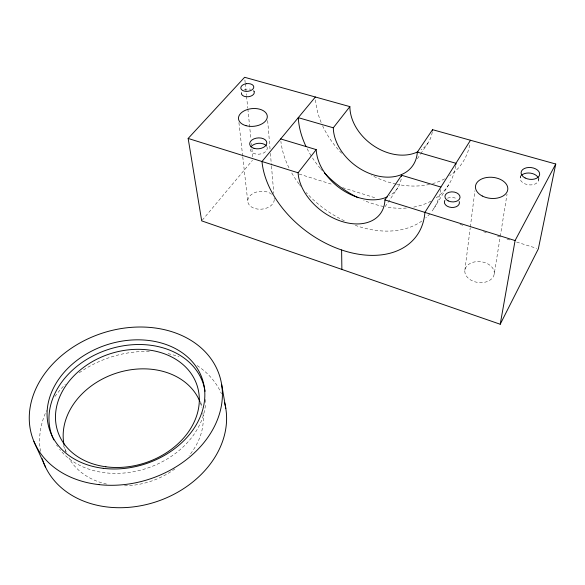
<?xml version="1.0" encoding="UTF-8"?>
<svg xmlns="http://www.w3.org/2000/svg" width="585" height="585" viewBox="0 0 585 585"><rect width="100%" height="100%" fill="white"/><g stroke="black" fill="none" stroke-linecap="round" stroke-linejoin="round"><path stroke-width="0.44" stroke-dasharray="2.92 2.19" d="M464.848 270.38L470.223 227.843M470.34 226.936L474.91 190.739M494.223 274.029A14.8 10.479 6.8 0 0 473.506 262.153A14.8 10.479 6.8 0 0 470.918 280.12A14.8 10.479 6.8 0 0 494.223 274.029L500.124 237.247M500.27 236.347L507.041 194.176M520.204 177.803L520.606 175.441M538.529 180.465L538.982 178.089M433.807 208.538L448.615 184.875M385.127 206.659L397.793 187.843M417.368 158.776L420.381 154.294M420.732 153.782L428.432 142.352M202.278 220.179L252.449 160.327M299.132 174.052L333.062 184.655M342.627 187.653L376.55 198.264M460.059 224.377L463.539 225.466M483.546 231.718L487.027 232.808M497.462 236.069L500.943 237.159M507.034 239.068L510.515 240.15M516.599 242.058L536.606 248.311M63.509 445.711L66.193 452.198M200.75 401.953L201.832 407.211M238.921 122.631L242.658 155.888M242.76 156.787L247.806 201.73M244.896 79.999L245.173 82.712M245.269 83.618L246.468 95.384M246.563 96.291L247.762 108.049M247.857 108.956L250.906 138.82M251.367 143.347L251.55 145.153M251.923 148.773L252.757 156.919M267.659 120.59L270.102 149.738M270.409 153.38L271.403 165.219M271.484 166.125L273.78 193.452M205.759 399.489A79.977 62.463 -18.5 0 1 205.503 404.52M205.415 405.368A79.977 62.463 -18.5 0 1 144.232 469.126A79.977 62.463 -18.5 0 1 59.597 449.258M57.564 446.487A79.977 62.463 -18.5 0 1 56.628 445.068M40.511 451.357A95.421 75.794 -19.2 0 1 46.595 410.538M54.917 396.469A95.421 75.794 -19.2 0 1 65.352 384.345M79.26 372.755A95.421 75.794 -19.2 0 1 149.892 351.475M168.07 353.662A95.421 75.794 -19.2 0 1 178.973 356.696M197.152 365.581A95.421 75.794 -19.2 0 1 221.459 393.734M200.414 402.926A71.494 56.745 -19.1 0 1 201.554 406.407M202.893 412.915A71.494 56.745 -19.1 0 1 189.043 455.678M174.93 468.899A71.494 56.745 -19.1 0 1 123.208 485.842M106.55 484.066A71.494 56.745 -19.1 0 1 68.876 457.916M66.025 451.715A71.494 56.745 -19.1 0 1 64.657 447.401M469.733 144.985A84.752 63.633 37 0 1 449.733 175.697M444.651 178.827A84.752 63.633 37 0 1 432.608 183.631M429.573 184.392A84.752 63.633 37 0 1 396.718 184.238M395.869 184.056A84.752 63.633 37 0 1 371.643 175.376M341.64 153.248A84.752 63.633 37 0 1 322.518 125.607M321.143 122.47A84.752 63.633 37 0 1 315.505 99.377M447.518 198.191A7.532 5.024 3.9 0 1 457.009 198.937M274.27 199.617A13.294 8.943 -5.4 0 1 257.466 209.057A13.294 8.943 -5.4 0 1 249.59 196.26A13.294 8.943 -5.4 0 1 270.482 193.467M270.84 193.701A13.294 8.943 -5.4 0 1 271.177 193.949M271.813 194.469A13.294 8.943 -5.4 0 1 272.105 194.746M274.124 198.22A13.294 8.943 -5.4 0 1 274.241 198.915M244.311 89.834A6.486 3.876 -5.4 0 1 246.892 89.096L247.148 89.059A6.486 3.876 -5.4 0 1 250.592 89.205M429.902 213.774A88.708 62.398 36.7 0 1 425.829 217.891M421.836 221.057A88.708 62.398 36.7 0 1 355.307 225.349M344.346 220.808A88.708 62.398 36.7 0 1 306.16 192.56M300.69 186.14A88.708 62.398 36.7 0 1 299.41 184.494M298.986 183.939A88.708 62.398 36.7 0 1 291.476 172.502M288.968 167.778A88.708 62.398 36.7 0 1 280.888 141.307M440.637 189.452A88.708 62.398 36.7 0 1 431.284 212.099M455.635 165.672A86.697 63.07 36.8 0 1 435.401 198.447M430.955 201.145A86.697 63.07 36.8 0 1 413.558 207.127M406.363 208.048A86.697 63.07 36.8 0 1 386.188 206.995M383.606 206.512A86.697 63.07 36.8 0 1 363.709 200.311M322.576 170.944A86.697 63.07 36.8 0 1 320.748 168.868M320.302 168.341A86.697 63.07 36.8 0 1 312.522 157.965M311.074 155.698A86.697 63.07 36.8 0 1 307.14 148.751M432.242 132.195A45.111 33.806 37 0 1 421.039 149.899M401.193 179.01A47.209 33.14 36.7 0 1 389.434 195.778M538.441 178.388A9.272 5.916 6.6 0 1 528.628 184.831A9.272 5.916 6.6 0 1 520.782 176.239M267.067 147.106A8.541 5.441 -5.2 0 1 259.096 154.184A8.541 5.441 -5.2 0 1 250.314 148.444"/><path stroke-width="0.88" d="M417.909 151.72A45.111 33.806 37 0 1 373.866 145.95A45.111 33.806 37 0 1 349.867 106.624L244.618 77.286L188.151 138.448L201.693 220.874L500.219 324.244L515.085 240.559L555.75 164.019L432.542 129.673L417.324 152.115A46.149 33.506 36.8 0 1 374.568 175.186A46.149 33.506 36.8 0 1 333.296 127.801L298.277 117.665A86.697 63.07 36.8 0 0 305.977 146.396M555.75 164.019L538.346 248.859L500.219 324.244M470.486 140.254L424.907 212.399A90.85 61.579 36.6 0 1 344.148 250.797A90.85 61.579 36.6 0 1 261.985 161.511L315.373 97.008M188.151 138.448L298.094 172.787A48.343 32.694 36.6 0 0 341.962 221.496A48.343 32.694 36.6 0 0 384.915 199.909L401.624 175.266L440.907 187.068M298.094 172.787L316.229 149.614A47.209 33.14 36.7 0 0 342.057 189.715A47.209 33.14 36.7 0 0 387.299 196.882M333.296 127.801L349.867 106.624M417.324 152.115L455.934 163.288A86.697 63.07 36.8 0 1 455.744 164.882M280.676 138.93L316.229 149.614M384.915 199.909L515.085 240.559M33.93 441.492L45.593 467.247M221.649 384.484L225.81 408.462M341.611 249.97L341.881 269.414M224.589 402.692A95.421 75.794 -19.2 0 1 155.661 501.945A95.421 75.794 -19.2 0 1 43.224 461.616M42.976 460.9A95.421 75.794 -19.2 0 1 42.266 458.735M52.745 437.609A79.977 62.463 -18.5 0 1 110.214 348.865A79.977 62.463 -18.5 0 1 205.108 391.292M53.769 439.898A79.977 62.463 -18.5 0 1 53.074 438.377M64.138 445.2A71.494 56.745 -19.1 0 1 116.569 373.084A71.494 56.745 -19.1 0 1 199.88 401.566M459.218 201.532A7.532 5.024 3.9 0 1 451.437 207.448A7.532 5.024 3.9 0 1 444.863 200.399M254.183 91.765A6.486 3.876 -5.4 0 1 248.771 96.671L248.523 96.708A6.486 3.876 -5.4 0 1 241.422 92.752M253.612 90.792A6.486 3.876 -5.4 0 1 254.131 91.618M358.064 197.73A86.697 63.07 36.8 0 1 324.463 172.984M432.542 129.673A45.111 33.806 37 0 1 432.417 130.945M401.624 175.266A47.209 33.14 36.7 0 1 401.537 176.538M521.659 175.2A9.272 5.916 6.6 0 1 530.485 173.138A9.272 5.916 6.6 0 1 538.098 177.569M250.965 146.952A8.541 5.441 -5.2 0 1 258.702 143.296A8.541 5.441 -5.2 0 1 266.497 146.053M246.599 83.662L246.351 83.699A6.515 3.868 -5.4 0 0 240.837 88.357A6.515 3.868 -5.4 0 0 247.981 91.297L248.23 91.26A6.515 3.868 -5.4 0 0 253.736 86.602A6.515 3.868 -5.4 0 0 246.599 83.662M103.26 468.336A80.474 62.595 -18.3 0 0 202.732 380.33A80.474 62.595 -18.3 0 0 71.867 364.543A80.474 62.595 -18.3 0 0 103.26 468.336M99.143 484.636A98.536 76.701 -18.4 0 0 219.58 375.811A98.536 76.701 -18.4 0 0 58.793 358.064A98.536 76.701 -18.4 0 0 99.143 484.636M105.885 466.786A73.366 57.293 -18.4 0 0 197.584 387.094A73.366 57.293 -18.4 0 0 78.704 371.314A73.366 57.293 -18.4 0 0 105.885 466.786M448.205 200.889A7.576 5.031 3.8 0 0 460.029 197.555A7.576 5.031 3.8 0 0 449.207 192.231A7.576 5.031 3.8 0 0 448.205 200.889M482.281 196.012A16.234 10.574 5.3 0 0 507.758 189.694A16.234 10.574 5.3 0 0 484.87 177.869A16.234 10.574 5.3 0 0 482.281 196.012M525.147 177.986A9.323 5.916 6.5 0 0 539.655 174.52A9.323 5.916 6.5 0 0 526.39 167.807A9.323 5.916 6.5 0 0 525.147 177.986M246.014 125.687A14.457 8.892 -5.3 0 0 267.301 116.386A14.457 8.892 -5.3 0 0 245.349 110.287A14.457 8.892 -5.3 0 0 246.014 125.687M254.036 148.341A8.585 5.441 -5.2 0 0 266.804 142.828A8.585 5.441 -5.2 0 0 253.868 138.901A8.585 5.441 -5.2 0 0 254.036 148.341"/></g></svg>
